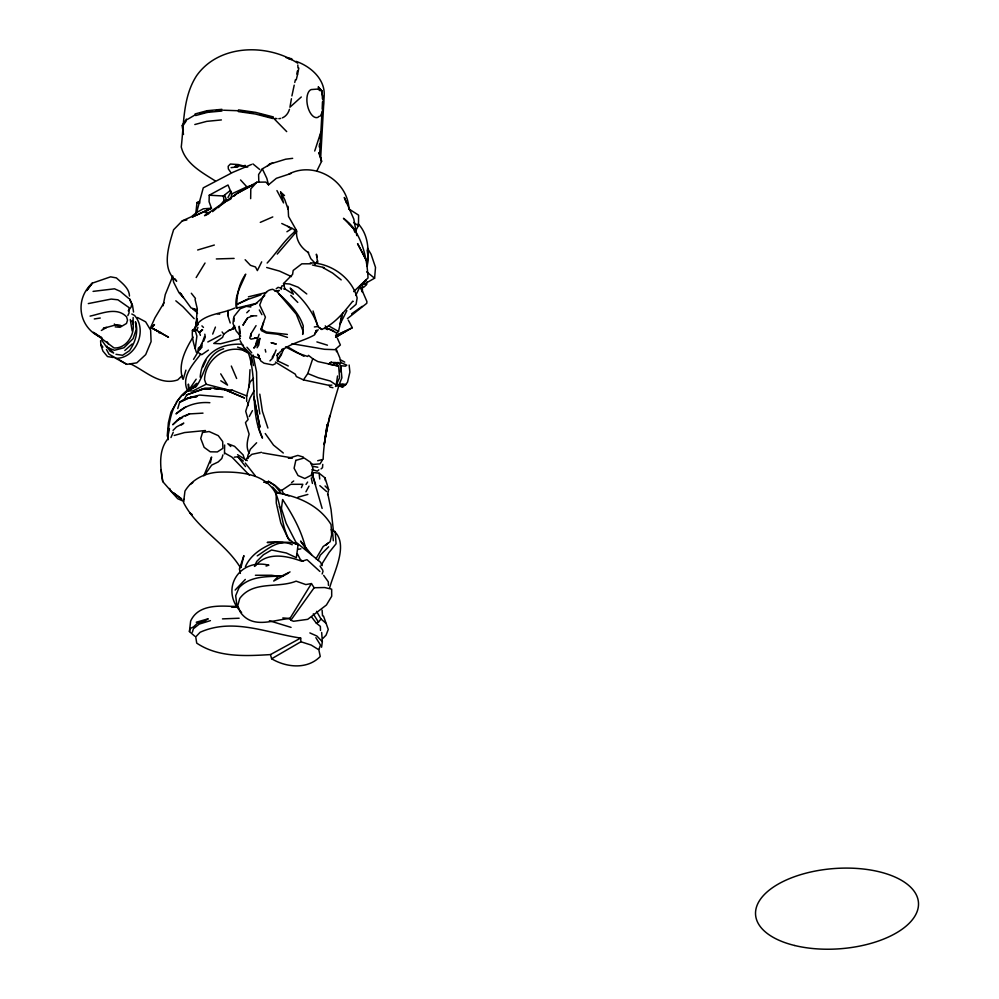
<?xml version="1.0" encoding="UTF-8"?>
<svg xmlns="http://www.w3.org/2000/svg" width="999" height="999" viewBox="0 0 999 999"><rect width="100%" height="100%" fill="white"/><g stroke="black" fill="none" stroke-linecap="round" stroke-linejoin="round"><path stroke-width="1.5" d="M133.154 317.482L133.067 323.988L132.205 321.041M362.362 292.27L362.462 284.253L365.984 279.708L362.225 285.252M250.662 198.651L250.799 188.886L256.918 182.18L265.859 182.08L268.519 184.827L276.348 178.322L291.034 173.476M322.477 101.798L322.178 109.091M226.948 201.124L230.944 198.876L231.718 193.893L228.022 185.002L209.241 195.217L209.078 201.711L211.476 208.254L192.47 216.933L211.476 208.254L203.359 208.803L196.616 212.462L191.446 216.721L182.317 220.829L173.601 229.758C168.756 245.654 160.777 269.081 176.698 281.144L174.837 278.746M277.547 353.946L277.297 360.714L281.094 355.307L283.841 348.514L281.706 349.5M340.434 371.74L340.721 365.684L338.311 362.5L333.454 362.912L340.222 363.224L340.896 362.612L340.272 360.577M250.986 336.538L251.136 333.566L256.056 325.637M195.991 326.685L197.253 308.591L195.042 299.388M240.422 567.657C225.412 542.944 196.828 528.771 183.541 502.522L184.965 491.083C192.595 478.421 206.606 472.19 221.091 472.077C241.246 471.74 266.146 473.901 276.186 494.23L276.273 503.059L280.806 522.976L288.099 538.473L293.406 542.632L298.089 544.68L296.341 557.679L286.376 553.009L271.553 549.999L263.411 554.757L256.731 561.438L254.458 566.421M249.051 387.063L249.987 369.68M297.702 63.187C267.257 43.294 219.018 44.081 196.678 75.612C182.904 96.603 184.028 122.952 181.256 146.978C185.302 163.561 201.835 172.352 215.172 180.856M322.003 112.15L319.543 155.357M236.713 308.241C236.576 296.204 238.499 284.191 245.717 274.138C241.583 285.19 233.991 295.741 236.326 308.154M367.245 266.408C368.981 251.711 368.993 235.364 358.229 223.851M321.853 94.905L322.153 90.647L321.753 93.619M322.764 464.423L322.502 467.669L321.054 468.918M195.242 348.489L196.903 336.163L195.504 331.581L192.582 329.882C191.371 337.587 194.143 345.192 196.403 352.447M367.132 266.096L367.957 255.981L367.132 249.975M365.572 283.329L374.6 278.197L375.512 267.382L371.104 254.308L367.457 248.189M167.22 436.151L168.381 422.789L170.929 412.187L175.787 403.983M233.554 318.157L233.017 323.464L236.239 331.119L240.672 336.151M224.475 453.833L224.65 445.03M354.882 232.155L358.441 225.699L358.616 215.172L348.663 208.791M195.654 214.723L196.99 202.56L199.688 201.261M319.218 146.94L319.543 143.968M320.217 138.024L320.879 132.08L314.722 151.024M194.867 636.276L189.423 631.543L190.647 621.028C198.701 603.371 221.566 605.906 237.65 606.693M281.206 289.46L281.631 286.101L284.303 285.214M336.089 337.325L336.638 332.917L338.499 331.456L342.807 312.637M321.578 647.24L322.327 641.758L321.678 632.454M275.399 362.063L295.242 374.126L296.366 376.573L303.446 379.895L307.792 373.526L318.231 377.747L330.307 381.019L336.226 385.077L337.537 375.986M259.815 338.436L258.104 343.806L253.821 348.139L259.815 338.436L258.741 345.055L257.093 347.727M291.421 98.739L289.947 107.205L301.286 96.99M291.908 95.916L294.205 85.152M341.633 315.11L340.047 324.163L346.865 310.664M349.138 365.022L349.9 372.115L347.515 382.167L345.804 384.565L338.636 385.939L338.549 386.75C331.356 410.402 323.876 434.428 323.152 459.34L317.682 460.751M163.099 305.769L165.26 294.58L172.827 276.011M327.21 427.422L324.163 444.617L327.21 424.438L324.775 440.035L329.795 415.497M296.803 74.038L297.39 71.004M297.64 74.138L298.826 68.032M210.377 462.987L211.576 457.03L203.833 475.774M169.455 428.608L167.72 437.175C168.893 420.292 172.427 402.135 186.426 391.009M322.215 565.609L320.479 562.175L295.829 542.082L286.126 523.226L281.431 508.578L282.617 499.537C292.607 514.822 301.785 531.143 305.844 549.113M327.585 494.63L328.659 489.585L325.025 477.884L319.118 473.214L314.735 472.702M294.767 82.48L295.392 79.77M362 287.6L364.273 286.875L366.521 284.515L367.17 281.668M296.228 79.883L297.59 74.326M189.423 631.543L190.172 628.533L193.556 626.873L197.24 623.388L204.283 621.216L208.229 618.793L196.254 622.227M261.701 329.171L263.649 322.115M196.616 212.462L203.259 187.849L232.954 172.278L251.586 164.423M200.175 377.172C202.11 353.683 219.305 343.481 241.046 344.193L243.431 345.404M197.327 320.242L195.767 324.263L197.352 318.856M183.242 379.195L185.901 370.142M192.37 632.23L193.406 628.758L199.238 624.088L210.414 620.629M177.76 408.554L179.67 402.21L184.365 399.163L186.813 394.83L204.932 388.149L214.698 388.087M222.927 454.87L221.815 458.491L218.219 461.95L211.701 465.097L204.308 475.474M201.673 343.419L200.05 348.701L204.52 336.563M251.136 333.566L249.738 338.049L251.036 339.161L257.043 337.837L254.708 337.924M322.14 573.988L323.064 571.166M285.502 346.903L297.352 352.997L307.617 356.456L308.491 355.357L312.737 358.728L307.792 373.526M312.188 476.91L313.723 472.377M319.068 649.025L320.467 645.054L315.871 637.649M255.756 343.856L259.178 334.24M287.45 337.387L277.734 334.24L266.321 333.042L261.301 330.582L261.026 329.021L265.422 317.17L259.703 305.02C262.4 298.664 264.385 289.947 272.715 289.285L277.322 291.97L296.278 314.185L302.834 330.482L302.685 334.428L303.271 325.986C299.063 312.812 288.449 302.635 278.596 293.519M234.865 328.047L228.509 330.619L223.776 334.178L222.565 337.387L213.761 343.456L220.617 343.756L240.122 338.698M203.696 341.171L205.27 337.075L204.82 334.19M195.767 324.263L197.465 319.905M212.7 334.091L215.434 327.085M338.773 385.589L341.895 377.747L340.721 365.684L345.467 366.171L346.828 365.172L340.896 362.612M318.107 560.514L320.204 555.244L328.659 546.79M329.645 587.961C333.828 571.69 350.612 541.695 331.693 529.283M276.074 349.987L272.602 358.229L269.955 360.889M195.042 329.195L196.191 330.557L192.482 330.644L195.042 329.195L196.853 329.982L197.927 327.472M301.398 487.624L302.822 484.29L290.734 484.315L281.855 490.297L280.457 490.147L275.05 485.377L268.469 481.343L265.909 482.979M170.966 437.537L173.252 432.267M315.397 332.567L316.446 330.194L314.523 334.877C302.135 342.083 286.226 343.469 276.798 355.594M150.562 327.647L154.97 317.807L164.061 302.647M336.226 385.077L339.585 377.672L338.624 366.071L335.489 362.5L330.681 362.5L328.571 364.073L338.624 366.071L317.819 361.563L312.737 358.728M127.847 315.584L129.033 312.999L129.071 307.63L117.907 299.787L111.189 299.076L88.299 303.584M202.847 367.008L205.981 360.264M355.731 295.454L361.089 284.428M261.688 261.863L257.355 270.592L255.507 266.995L250.474 265.334L245.142 259.728M281.069 353.746L277.497 360.801L288.274 365.971M227.947 197.515L231.231 191.346M249.263 416.508L252.447 410.601M305.944 491.77L309.016 486.138M254.033 390.959L249.912 398.314L245.704 411.288L248.127 419.505L245.467 422.614L249.126 434.128C247.502 440.322 245.592 447.315 249.238 453.171M245.404 566.608C250.974 554.095 263.736 546.653 276.074 541.982L291.096 542.42L298.089 544.68M315.971 558.753L323.164 546.528L330.132 541.745L331.668 534.702L331.056 524.575C319.368 505.369 297.178 495.591 275.562 492.832C282.055 507.879 281.069 525.699 289.485 540.434M200.737 347.552L202.123 345.254M316.795 171.091L321.541 161.438L320.741 156.706L324.188 95.617C325.237 79.096 310.427 66.259 296.066 61.351M193.531 359.378L197.839 352.26M196.166 277.547L205.032 263.024M193.044 337.088C185.602 349.238 177.697 364.273 182.705 378.808M322.115 460.514L320.042 463.861L313.274 464.41L310.627 463.274M321.203 565.122L329.083 552.484L336.064 543.781L335.214 531.493M272.19 357.317L274.413 353.758M314.148 587.737L311.438 583.566L289.922 618.506L290.834 620.254L293.544 621.278L307.717 619.33L326.423 605.007L331.705 596.241L331.668 589.173L324.7 587.537L314.148 587.737L290.834 620.254M245.604 460.514L247.69 457.292M292.67 158.341L285.677 159.203L271.378 163.611L262.325 168.831L258.604 174.55L258.816 181.88M320.317 116.084C323.926 109.99 323.813 101.96 322.54 95.142M182.255 125.287L186.426 119.081M182.967 125.737L186.264 120.829M196.154 379.208L190.896 387.063L182.979 395.267L185.115 393.681M176.286 402.222L181.818 395.592L187.712 390.921L196.291 386.413C205.557 373.688 205.956 354.033 223.651 348.726M306.006 484.428L307.63 482.055M208.416 350.1L201.711 354.707L200.662 354.17C192.657 364.722 180.594 377.21 187.849 391.321M167.82 438.886C158.079 450.799 160.377 467.395 162.75 481.58L171.528 491.633L181.656 498.951L173.664 492.894M194.655 327.585C203.072 313.236 221.291 314.473 234.665 308.079M195.155 385.626L196.965 383.291L190.834 388.499L196.291 386.413M218.406 207.642L224.001 200.624L227.372 200.037L223.863 201.523M314.885 333.741L318.157 329.72M311.601 616.957L316.308 623.114L318.444 622.127L320.991 619.03L316.583 611.351M207.817 209.615L205.294 212.662L209.915 212.625M267.145 263.049C277.085 252.397 284.915 239.161 296.453 230.357L288.561 216.496L288.024 206.318M151.024 328.484L154.47 324.55L151.448 327.984M277.247 254.083L296.616 231.518L296.453 230.357M202.085 347.015L197.802 351.848L198.376 348.027L200.974 345.979M235.152 590.059L245.304 579.42M325.949 545.279L327.709 543.306M253.484 378.296L249.987 382.18L246.616 396.353L246.703 401.461M192.482 330.644L198.414 324.225M202.085 329.62L199.388 332.567L200.399 335.377M314.598 264.335L317.769 260.989M256.631 442.769L250.412 449.188L247.852 455.532L247.914 458.491M322.977 638.349L326.061 635.177L328.259 629.395L323.501 616.071M236.8 604.782L235.677 595.716L239.048 587.687C250.612 575.349 267.832 576.947 283.092 575.911L278.409 576.273L273.689 581.043L288.511 573.076M353.246 301.436L352.747 301.186C343.993 312.088 334.952 323.664 321.853 329.433L317.944 326.498C312.837 311.089 302.622 298.351 290.247 288.074L293.394 294.193L284.94 288.923L283.529 283.541L292.595 274.388L293.169 270.454L301.823 263.823L310.814 263.798M173.027 430.419L176.498 426.923L183.791 423.114L181.319 425.012M255.469 565.809C266.983 551.46 286.85 555.756 301.848 561.288L306.993 559.665L319.892 571.453M246.765 312.762L249.213 310.352M182.18 375.574L177.735 379.907C159.478 386.113 145.03 370.404 129.957 363.648M267.495 165.984L269.718 163.836L272.627 162.949M128.222 310.826L131.119 307.155L131.781 303.946L129.308 298.701M353.696 291.608L368.019 277.984C367.108 257.255 361.251 231.081 343.456 218.306L354.208 229.233L352.297 227.21M347.402 318.631L366.808 303.271L366.895 301.498L360.202 286.014M233.966 196.179L237 193.494L256.918 182.18M124.813 350.512L132.155 343.981M318.856 469.817L317.32 471.166L312.038 469.555M350.299 309.34L356.081 304.308L357.142 297.952C351.923 277.859 330.931 262.974 310.339 262.862M264.747 295.554L255.732 303.758L250.462 305.881M247.215 458.291L251.898 454.32L261.501 452.322M212.6 211.651L217.17 207.767M319.168 116.296L317.794 117.395A14.348 7.243 79.2 0 1 307.63 106.094A14.348 7.243 79.2 0 1 311.164 89.573L316.945 89.123M202.66 329.87L199.388 332.567L196.853 329.982M209.241 195.217L223.376 195.991L229.92 190.772M343.781 385.139L340.871 386.501L342.807 386.9L345.804 384.565L342.507 383.928L337.949 384.777M291.596 482.592L293.718 480.969M189.51 390.397L191.883 388.599M276.186 288.786L278.109 287.325L281.581 288.311M232.779 327.684L234.815 326.136M328.571 364.073L331.381 361.988M362.175 306.343L351.611 313.823M190.422 484.328L192.857 482.554M185.689 406.905L176.024 413.873C185.115 405.319 197.515 401.623 209.865 402.722M218.381 206.93L225.624 201.873M257.218 555.881C267.57 549.35 279.196 538.161 292.257 544.755M286.913 231.756L292.095 228.409L294.58 229.807L294.443 231.281L296.616 231.518C295.754 240.284 301.448 248.326 308.679 252.747M220.904 335.152L207.817 341.958M281.094 576.348L290.047 571.903M271.641 658.778L300.911 641.758L311.176 645.054L318.843 649.812L320.254 656.48C307.405 669.705 286.426 667.594 271.641 658.778L270.429 654.595C245.592 656.056 218.344 657.692 196.716 643.119L195.742 636.887L200.112 632.267C233.142 617.444 267.507 633.204 300.674 638.074L300.911 641.758M187.088 119.605L195.367 114.76M336.026 336.938L346.84 330.557L337.287 335.14M348.289 320.13L352.31 327.697L335.577 337.362M101.361 330.457L106.643 327.422L115.26 325.062L120.991 325.699L117.907 325.662M270.429 654.595L300.674 638.074M182.642 417.52L177.185 420.404L172.74 424.75L180.232 417.932L177.185 420.404L183.054 416.383L189.46 413.911L202.997 413.136M185.364 416.071L189.46 413.911M335.564 335.627L352.31 327.697M248.164 298.826L236.988 304.32L247.627 299.638M288.411 458.316L297.827 455.419L303.346 457.055M231.718 193.893L246.865 186.85L252.735 185.165L237 193.494L204.545 215.672L208.691 213.836M275.324 363.761L272.789 364.935L264.061 363.224L260.801 360.964L257.63 354.195L259.415 355.931M183.079 499.912L184.216 499.388M190.996 397.14L179.67 402.21L188.062 398.027L196.84 396.403M260.289 222.377L272.789 216.92M227.834 389.872L206.144 384.253L192.894 390.959L187.712 390.921M105.732 327.422L103.197 328.459L106.643 327.422M248.689 317.445L252.909 315.796M228.509 330.619L235.065 328.109M245.205 165.359L242.857 166.196L235.801 165.609L238.087 166.746L231.094 167.645M289.186 173.888C314.448 161.001 347.752 180.357 348.951 208.978M248.963 299.051L260.914 294.892M186.813 394.83L202.51 389.435M335.439 386.476L337.862 385.651L342.807 386.9M266.059 566.058L268.868 565.184C238.524 557.704 219.293 590.559 241.596 612.449M197.652 250L214.335 245.042M90.085 316.121C101.736 313.636 116.821 306.493 126.586 316.883L127.522 320.142L126.498 323.464L120.017 327.297L115.172 326.873M174.226 435.464L184.603 432.555L205.494 430.532M297.952 497.202L307.854 494.43M195.08 113.961L207.043 110.727M199.825 113.549L205.769 111.938M195.667 115.547L207.442 112.363M194.817 124.525L206.706 121.366L221.391 119.93M236.563 308.092L256.905 303.259M248.426 296.815L266.583 292.42M275.462 291.296L279.395 290.497L275.137 291.209M297.752 549.45L300.936 548.813M182.317 220.829L186.838 219.955M311.438 583.566L305.819 584.577L296.129 581.156C277.697 588.623 253.134 580.382 239.76 598.426L237.75 605.656L240.434 612.3C252.772 629.495 273.301 619.767 289.922 618.506L282.817 617.931M94.293 318.956L100.275 318.032M196.84 396.665L188.062 398.027L199.7 395.055L222.802 397.065M115.06 357.929L126.823 364.36L136.801 362.849L145.679 354.633L151.099 341.608L150.612 330.107L145.642 321.84L137.475 317.507M230.644 390.547L232.505 390.272L246.865 395.979M201.124 389.36L211.101 388.599L205.407 389.061M332.929 387.724L329.995 387.05L328.996 385.352L303.446 379.895M314.36 326.948L317.944 326.498L313.062 311.001M234.29 457.167L237.862 456.743L243.369 461.088M207.205 110.702L221.94 109.328M207.255 111.538L211.663 111.126M216.071 110.714L221.94 110.165M207.33 112.375L221.94 111.014M328.996 385.352L331.88 385.102M93.069 291.383L114.51 288.811L120.205 291.308L128.434 298.202M276.074 541.982L267.208 542.457L283.154 542.507M236.014 606.543L231.368 606.743L235.989 606.818M222.477 618.881L239.123 618.231M216.333 258.941L234.103 258.404M255.419 575.262L271.528 575.262L278.409 576.273M250.836 306.993L246.378 306.368L240.21 308.728L233.941 316.558L234.003 321.416M250.799 315.821L256.743 315.834M283.666 288.923L284.94 288.923M288.998 457.904L292.407 457.954L262.675 452.922M203.933 388.948L210.065 389.098M246.803 351.648C227.347 342.882 205.195 359.003 204.545 379.657L206.144 384.253M119.331 325.649L120.991 325.699L115.397 324.975M223.439 110.215L238.399 110.739M263.649 482.217L267.37 482.492L268.469 481.343L275 485.751L280.781 492.719L277.56 492.519L272.59 487.05M283.529 283.541L289.66 284.003L298.102 287.213L306.78 293.968M234.678 166.483L236.95 166.658M224.338 389.448L244.368 397.927L224.338 389.448L232.505 390.272M196.99 202.56L200 202.897M222.34 389.398L213.961 388.461L218.519 389.023M287.387 334.428L266.433 332.03L261.026 329.021M221.553 389.41L227.61 390.159M362.949 284.003L366.521 284.515M238.474 109.902L255.682 112.375L273.364 116.945M241.258 111.151L245.542 111.763M248.401 112.175L252.685 112.787M238.336 111.576L255.344 114.011L272.814 118.531M115.996 354.32L122.615 355.282L129.545 350.637C135.277 342.22 138.749 331.83 135.439 321.765L136.276 329.295L133.104 338.624L123.963 347.752L114.448 350.274L106.718 347.277L102.11 340.734L101.748 337.687M158.591 332.592L161.663 333.054L152.71 328.471L168.431 337.163L152.71 328.471M291.945 343.693L324.525 349.3L335.002 349.675L340.372 344.98L337.35 338.199M113.237 357.505L107.48 356.556L102.897 351.024L100.824 344.855L100.599 340.671M324.488 328.434L331.293 329.633L334.141 331.518M313.149 466.396L317.844 467.232M286.151 57.68L291.833 58.754M288.773 59.028L291.583 59.565M217.158 313.686L219.668 314.21M179.82 292.507L191.109 307.979L197.402 309.802M312.437 265.035L324.375 267.62M259.927 114.336L273.089 117.745M266.671 267.482L279.57 271.116L291.471 276.611M269.405 620.741L291.059 627.384M316.895 341.908L327.46 345.192M237.55 347.103L245.479 349.787M260.09 358.716L252.335 355.856M247.715 167.108L238.299 164.56L230.369 164.036L228.172 166.309L228.371 168.956L230.694 172.278M282.705 493.681L289.023 495.954M183.554 501.286L177.735 498.726L170.679 490.946L169.68 488.449M309.877 632.916L316.933 636.063L322.327 641.758M336.638 332.917L325.949 327.572M247.265 460.626L237.562 454.695M281.768 223.489L292.095 228.409M317.807 88.961L320.304 90.834M131.818 314.011L134.54 315.447C147.727 330.045 136.289 358.166 116.371 358.329L109.016 354.183L106.456 349.463M303.983 356.343L287.512 346.803M339.872 359.453L344.717 362.113M224.837 453.121L231.893 457.092L249.438 475.212M322.702 267.482L332.655 273.102L341.183 279.907M329.008 326.049L338.499 331.456M242.807 350.025L248.501 353.334C257.792 380.419 249.388 411.663 262.475 438.149L258.441 427.322M119.655 360.077L126.823 364.36M374.6 278.197L366.658 271.878M318.656 327.372L321.853 329.433M220.791 380.781L227.56 385.114L220.717 373.851M353.609 222.577L358.441 225.699M198.776 352.897L200.662 354.17M319.83 485.664L326.598 491.545M129.47 296.029C129.283 288.112 121.703 282.842 116.384 277.897L110.577 276.835L92.283 283.167C73.988 299.488 78.684 328.421 101.536 337.575L93.382 332.33L114.036 347.952C127.298 348.851 136.538 332.18 132.218 320.529M189.71 512.824L192.195 514.547M302.847 561.326L300.362 559.565L297.39 553.808M287.737 226.361L289.972 227.997M316.308 623.114L320.379 626.373L320.492 630.456M283.304 453.009L273.501 445.104L265.247 433.554M192.695 308.953L195.042 310.851M252.934 163.911L259.752 169.543M279.171 506.705L281.431 508.578M175.824 300.824L182.929 306.743L194.181 318.669M320.991 619.03L325.649 622.951M251.748 352.809L246.978 347.24M276.935 190.597L283.554 202.922L280.607 192.02L284.515 195.567M230.794 446.516L227.784 443.718L234.565 446.328L243.182 454.995L244.518 459.34M348.601 223.202L352.997 227.41L354.645 231.618M245.255 463.061L255.294 475.811M325.062 486.001L328.659 489.585M290.796 295.379L297.789 302.422M201.923 325.886L203.459 327.435M274.138 118.806L286.701 131.606M108.891 348.089L113.661 352.972L109.99 351.149L106.993 346.141M243.931 347.277L251.136 354.707L253.496 365.534M315.696 263.798L310.814 258.691L307.829 251.835M102.835 347.04L100.824 344.855L102.497 347.202M240.547 179.957L246.865 186.85M318.331 87.025L321.004 90.01L318.331 87.025L319.892 89.648M114.336 323.988L115.26 325.062M311.676 554.832L300.574 541.071L305.731 548.439M191.321 293.256L195.479 298.489M237.862 456.743L245.542 466.595M194.118 309.103L197.515 313.461M183.504 134.465L182.118 125.674M222.103 331.955L223.776 334.178M323.664 575.374L328.296 581.805L328.459 585.364M320.055 566.071L322.727 570.117M313.286 613.861L318.444 622.127M331.206 529.682L332.567 531.955L333.341 540.746M107.068 341.733L108.491 344.118M180.844 293.544L183.217 297.577L178.958 292.657L173.664 282.267L172.377 276.586M259.315 309.965L261.913 314.66M240.16 340.721L243.631 347.065M280.607 192.02L284.777 199.663L288.099 209.216M325.287 325.849L327.322 329.67M281.855 490.297L283.454 493.543M262.325 168.831L266.82 178.297L268.519 184.827M231.318 366.046L236.638 378.496M129.795 299.063L132.53 305.482L133.554 312.075M340.022 358.354L336.251 349.363L336.451 351.698M346.616 203.234L344.293 197.477L353.796 219.018L356.805 235.589M224.713 195.454L226.411 199.663M359.99 285.764L361.888 290.959M319.118 152.56L321.541 161.438L319.118 152.835M267.894 428.034L262.412 411.338L259.79 394.155M230.22 322.989L228.247 316.833L227.934 310.427L228.159 315.934M312.063 473.389L315.622 484.69M312.362 474.575L322.128 508.404M317.033 256.943L316.383 254.196L317.694 262.962M240.384 573.414L239.41 568.993L243.893 555.619L240.959 567.544L240.747 566.258M265.222 349.525L265.784 352.085M311.288 478.009L312.437 483.441M253.022 354.945L256.568 372.003L256.98 395.417L259.79 413.986M327.934 494.343L331.031 509.465L333.454 531.168M247.64 402.822L248.139 405.631M130.27 319.493L132.168 330.994M240.322 333.454L239.223 326.261L239.76 338.673M161.114 469.805L162.75 481.58M223.376 195.991L224.001 200.624M325.025 477.884L325.349 480.507M319.118 473.214L319.73 478.996M188.961 389.772L188.386 384.078L188.524 389.797M183.092 127.235L183.341 130.22M322.103 610.152L322.515 615.859M297.814 64.997L297.977 67.957M322.302 95.954L322.427 98.951M250.974 357.654L251.236 364.947M168.094 436.575L168.219 439.685M280.644 118.406A21.566 15.21 65.6 0 1 278.833 118.669M276.96 118.644A21.566 15.21 65.6 0 1 275.037 118.332M289.448 109.316A21.566 15.21 65.6 0 1 282.367 117.857M295.816 460.377L294.093 468.231L298.027 475.549L304.82 478.521L311.288 475.174L312.974 468.144L310.464 462.237L304.146 457.992L295.816 460.377M202.535 432.467L200.737 438.461L204.133 447.352L210.252 451.81L217.345 451.923L222.889 448.339L222.677 441.533L218.269 435.651L209.141 431.531L202.535 432.467M244.605 322.202L242.957 325.274L247.777 317.682L244.605 322.202M90.434 285.564L86.726 290.584L92.283 283.167L90.434 285.564M276.036 343.993L271.266 342.769L276.036 343.993M363.311 254.283L357.567 243.656L366.333 260.452L363.311 254.283M256.793 411.151L253.933 397.152L259.952 427.197L256.793 411.151M794.729 945.516A81.656 40.21 -4.3 0 0 918.493 904.919A81.656 40.21 -4.3 0 0 797.851 875.549A81.656 40.21 -4.3 0 0 794.729 945.516"/></g></svg>
